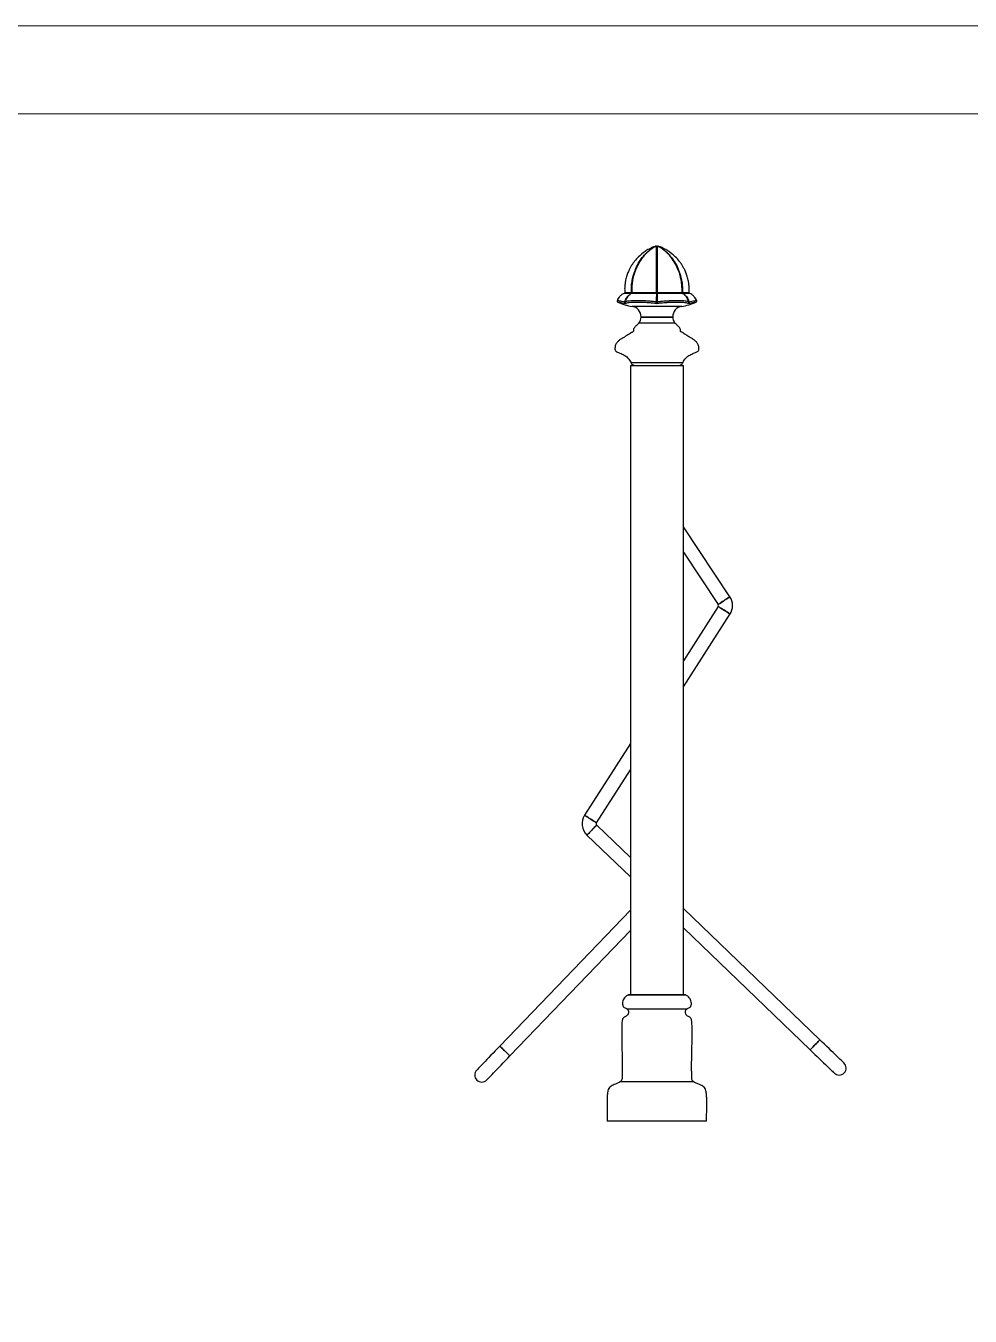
# Model space of a CAD drawing. Header units: millimetres. Extents: x 2157 to 8097, y -3726 to 474.
# Drawn here: x 5152 to 6227, y -994 to 474 of the extents above; entities that cross this region are included whole.
import ezdxf

# ---------------------------------------------------------------- set-up
doc = ezdxf.new("R2010")
doc.units = ezdxf.units.MM
doc.layers.add('tabelka', color=155, linetype='Continuous')

msp = doc.modelspace()

# ---------------------------------------------------------------- linework, layer by layer
for p, q in [((5834.88, 158.67), (5835.19, 158.62)), ((5899.11, 155.17), (5842.57, 155.17)), ((5906.49, 158.62), (5906.8, 158.67)), ((5891.35, 136.27), (5850.32, 136.27)), ((5852.84, 143.29), (5852.84, 142.9)), ((5852.84, 143.29), (5888.84, 143.29)), ((5852.84, 142.9), (5888.84, 142.9)), ((5888.84, 142.9), (5888.84, 143.29)), ((5841.25, 91.18), (5900.42, 91.18)), ((5840.69, 88.07), (5840.69, -627.93)), ((5840.69, 88.07), (5900.99, 88.07)), ((5900.99, -627.93), (5900.99, 88.07)), ((5953.87, -175.09), (5900.99, -95.76)), ((5900.99, -124.61), (5940.56, -183.96)), ((5940.58, -186.15), (5900.99, -248.01)), ((5900.99, -277.69), (5954.05, -194.77)), ((5840.69, -342.23), (5788.52, -423.74)), ((5802, -432.36), (5840.69, -371.91)), ((5840.69, -471.79), (5802.3, -434.88)), ((5791.21, -446.41), (5840.69, -493.99)), ((5840.69, -531.7), (5691.99, -686.34)), ((6056.38, -679.19), (5900.99, -529.78)), ((5703.53, -697.43), (5840.69, -554.78)), ((5900.99, -551.97), (6045.29, -690.73)), ((5903.86, -628.36), (5837.81, -628.36)), ((5902.61, -627.93), (5839.07, -627.93)), ((5836.61, -644.05), (5905.06, -644.05)), ((5829.49, -726.68), (5912.19, -726.68)), ((5927.34, -771.93), (5814.34, -771.93))]:
    msp.add_line(p, q)
at = {"flags": 128}
for points in [[(5953.87, -175.09), (5953.83, -175.11), (5953.52, -175.32), (5952.92, -175.72), (5952.05, -176.3), (5950.95, -177.03), (5949.68, -177.88), (5948.29, -178.81), (5946.85, -179.77), (5945.43, -180.71), (5944.1, -181.6), (5942.91, -182.4), (5941.92, -183.06), (5941.17, -183.55), (5940.71, -183.86), (5940.56, -183.96)], [(5940.56, -183.96), (5940.6, -183.94), (5940.91, -183.73), (5941.51, -183.33), (5942.38, -182.75), (5943.48, -182.02), (5944.75, -181.17), (5946.14, -180.24), (5947.57, -179.28), (5949, -178.34), (5950.33, -177.45), (5951.52, -176.65), (5952.51, -175.99), (5953.26, -175.5), (5953.72, -175.19), (5953.87, -175.09)], [(5954.05, -194.77), (5954.02, -194.75), (5953.7, -194.55), (5953.09, -194.16), (5952.21, -193.59), (5951.1, -192.88), (5949.81, -192.06), (5948.41, -191.16), (5946.95, -190.23), (5945.51, -189.31), (5944.16, -188.44), (5942.95, -187.67), (5941.95, -187.03), (5941.2, -186.55), (5940.74, -186.25), (5940.58, -186.15), (5940.58, -186.15)], [(5940.58, -186.15), (5940.62, -186.18), (5940.93, -186.38), (5941.54, -186.77), (5942.42, -187.33), (5943.54, -188.04), (5944.82, -188.87), (5946.23, -189.76), (5947.68, -190.7), (5949.12, -191.62), (5950.47, -192.48), (5951.68, -193.25), (5952.68, -193.9), (5953.43, -194.38), (5953.9, -194.67), (5954.05, -194.77), (5954.05, -194.77)], [(5802, -432.36), (5801.96, -432.34), (5801.65, -432.14), (5801.03, -431.74), (5800.15, -431.18), (5799.04, -430.47), (5797.76, -429.65), (5796.35, -428.75), (5794.9, -427.82), (5793.46, -426.9), (5792.11, -426.03), (5790.9, -425.26), (5789.9, -424.62), (5789.15, -424.14), (5788.68, -423.84), (5788.52, -423.74), (5788.52, -423.74)], [(5788.52, -423.74), (5788.56, -423.76), (5788.88, -423.96), (5789.49, -424.35), (5790.37, -424.92), (5791.48, -425.63), (5792.77, -426.45), (5794.17, -427.35), (5795.63, -428.28), (5797.06, -429.2), (5798.42, -430.07), (5799.62, -430.84), (5800.63, -431.48), (5801.38, -431.96), (5801.84, -432.26), (5802, -432.36)], [(5802.3, -434.88), (5802.27, -434.91), (5802.01, -435.18), (5801.5, -435.71), (5800.78, -436.46), (5799.86, -437.41), (5798.81, -438.51), (5797.65, -439.71), (5796.45, -440.96), (5795.27, -442.19), (5794.16, -443.35), (5793.16, -444.38), (5792.34, -445.24), (5791.72, -445.88), (5791.34, -446.28), (5791.21, -446.41)], [(5791.21, -446.41), (5791.24, -446.38), (5791.5, -446.11), (5792, -445.59), (5792.73, -444.83), (5793.64, -443.88), (5794.7, -442.78), (5795.86, -441.58), (5797.05, -440.34), (5798.24, -439.11), (5799.35, -437.95), (5800.34, -436.91), (5801.17, -436.06), (5801.79, -435.41), (5802.17, -435.02), (5802.3, -434.88)], [(5691.99, -686.34), (5689.41, -689.02), (5686.86, -691.68), (5684.35, -694.29), (5681.92, -696.82), (5679.58, -699.25), (5677.36, -701.56), (5675.29, -703.72), (5673.37, -705.71), (5671.63, -707.51), (5670.09, -709.11), (5668.77, -710.5), (5667.66, -711.65), (5666.79, -712.55), (5666.16, -713.2), (5665.78, -713.6), (5665.66, -713.73)], [(5691.99, -686.34), (5692, -686.34), (5692.17, -686.5), (5692.6, -686.92), (5693.27, -687.56), (5694.15, -688.41), (5695.2, -689.42), (5696.37, -690.55), (5697.61, -691.74), (5698.85, -692.93), (5700.04, -694.08), (5701.13, -695.12), (5702.06, -696.01), (5702.78, -696.71), (5703.28, -697.19), (5703.51, -697.41), (5703.53, -697.43)], [(5691.99, -686.34), (5692.13, -686.47), (5692.53, -686.85), (5693.17, -687.47), (5694.03, -688.29), (5695.06, -689.29), (5696.22, -690.4), (5697.45, -691.58), (5698.69, -692.78), (5699.9, -693.94), (5701, -695), (5701.95, -695.91), (5702.7, -696.63), (5703.23, -697.14), (5703.49, -697.4), (5703.53, -697.43)], [(6056.38, -679.19), (6056.25, -679.33), (6055.87, -679.73), (6055.25, -680.37), (6054.43, -681.23), (6053.44, -682.26), (6052.32, -683.42), (6051.14, -684.65), (6049.94, -685.89), (6048.79, -687.09), (6047.73, -688.2), (6046.81, -689.15), (6046.09, -689.9), (6045.58, -690.43), (6045.33, -690.69), (6045.29, -690.73)], [(6045.29, -690.73), (6045.33, -690.69), (6045.58, -690.43), (6046.09, -689.9), (6046.81, -689.15), (6047.73, -688.2), (6048.79, -687.09), (6049.94, -685.89), (6051.14, -684.65), (6052.32, -683.42), (6053.44, -682.26), (6054.43, -681.23), (6055.25, -680.37), (6055.87, -679.73), (6056.25, -679.33), (6056.38, -679.19), (6056.38, -679.19)], [(6083.77, -705.53), (6083.64, -705.4), (6083.25, -705.03), (6082.59, -704.4), (6081.69, -703.53), (6080.54, -702.42), (6079.16, -701.09), (6077.56, -699.55), (6075.75, -697.82), (6073.76, -695.9), (6071.6, -693.83), (6069.3, -691.61), (6066.87, -689.27), (6064.33, -686.84), (6061.73, -684.33), (6059.07, -681.78), (6056.38, -679.19)], [(5677.19, -724.82), (5677.32, -724.69), (5677.7, -724.29), (5678.32, -723.64), (5679.19, -722.73), (5680.3, -721.59), (5681.63, -720.2), (5683.17, -718.6), (5684.9, -716.8), (5686.82, -714.81), (5688.9, -712.65), (5691.11, -710.34), (5693.45, -707.91), (5695.88, -705.38), (5698.39, -702.77), (5700.95, -700.11), (5703.53, -697.43)], [(6045.29, -690.73), (6047.98, -693.31), (6050.64, -695.87), (6053.24, -698.37), (6055.78, -700.81), (6058.21, -703.14), (6060.51, -705.36), (6062.67, -707.44), (6064.66, -709.35), (6066.47, -711.09), (6068.07, -712.63), (6069.45, -713.96), (6070.6, -715.06), (6071.51, -715.93), (6072.16, -716.56), (6072.55, -716.94), (6072.68, -717.07)]]:
    msp.add_lwpolyline(points, dxfattribs=at)
for centre, radius, start, end in [((5869.15, 222.36), 1.2, 90.02462, 109.69916), ((5869.12, 223.71), 0.325, 243.47045, 296.52955), ((5869.84, 222.36), 1.2, 90.00225, 117.53847), ((5870.84, 224.63), 1.25, 256.55954, 283.44046), ((5871.84, 222.36), 1.2, 61.80822, 89.98327), ((5872.55, 223.71), 0.325, 243.47116, 296.52884), ((5872.53, 222.36), 1.2, 70.27945, 89.98894), ((5841.56, 170.17), 0.323, 252.25567, 287.74433), ((5842.08, 166.6), 4.39, 87.3163, 92.6837), ((5870.84, 151.75), 19.24, 88.77501, 91.22499), ((5870.84, 171.12), 1.27, 261.08036, 278.91964), ((5899.6, 166.6), 4.39, 87.31635, 92.68365), ((5900.12, 170.17), 0.323, 252.25676, 287.74324), ((5850.85, 211.92), 57.36, 244.605, 261.70245), ((5834.44, 161.06), 0.936, 259.58895, 280.41105), ((5840.84, 143.29), 12, 0, 81.70245), ((5870.84, 164.05), 3.92, 265.05349, 274.94651), ((5900.84, 143.29), 12, 98.29755, 180), ((5890.83, 211.92), 57.36, 278.29755, 295.39453), ((5907.24, 161.06), 0.936, 259.589, 280.411), ((5842.84, 142.9), 10, 318.46802, 0), ((5898.84, 142.9), 10, 180, 221.53198), ((5845.88, 93.07), 5, 202.14041, 270), ((5895.79, 93.07), 5, 270, 337.85959), ((5938.89, -185.07), 18, 0, 33.69007), ((5938.89, -185.07), 2, 327.38076, 33.69007), ((5938.89, -185.07), 18, 327.38076, 0), ((5803.68, -433.44), 18, 147.38076, 226.1233), ((5803.68, -433.44), 2, 147.38076, 180), ((5803.68, -433.44), 2, 180, 226.1233), ((5671.42, -719.28), 8, 136.1233, 316.1233), ((6078.23, -711.3), 8, 226.1233, 46.1233)]:
    msp.add_arc(centre, radius, start, end)
for points, knots in [([(5868.75, 223.47), (5867.51, 223), (5865.14, 222.1), (5862.04, 220.55), (5859.47, 219.08), (5857.26, 217.67), (5854.01, 215.36), (5849.85, 211.8), (5846.03, 207.55), (5843.39, 203.95), (5841.62, 201.22), (5839.91, 198.18), (5838.21, 194.58), (5836.53, 190.14), (5835.27, 185.45), (5834.45, 180.65), (5834.03, 175.99), (5834.15, 172.74), (5834.2, 171.08)], [0, 0, 0, 0, 0.0591991, 0.1127911, 0.1544103, 0.1912776, 0.2296766, 0.3323169, 0.4348496, 0.4837529, 0.531359, 0.5801563, 0.6388957, 0.7090106, 0.7917628, 0.8550666, 0.9261597, 1, 1, 1, 1]), ([(5841.87, 170.99), (5841.81, 173.04), (5841.68, 177.18), (5842.43, 183.57), (5843.84, 190.09), (5846.15, 197.06), (5849.52, 204.13), (5853.36, 209.89), (5856.96, 214.15), (5859.98, 217.16), (5862.66, 219.41), (5864.64, 220.83), (5866.52, 222.09), (5867.9, 222.83), (5868.98, 223.42)], [0, 0, 0, 0, 0.0951128, 0.1916758, 0.2979548, 0.4058681, 0.536769, 0.6708157, 0.7418019, 0.8132821, 0.8842484, 0.9196847, 0.9374025, 1, 1, 1, 1]), ([(5868.53, 223), (5868.2, 222.82), (5867.38, 222.38), (5866.19, 221.62), (5864.97, 220.8), (5863.91, 220.02), (5862.52, 218.94), (5860.83, 217.51), (5859.17, 215.92), (5858.19, 214.94), (5857.85, 214.57), (5857.82, 214.54)], [0, 0, 0, 0, 0.0904415, 0.2210811, 0.3299415, 0.4281956, 0.5164802, 0.7165146, 0.8995784, 0.9914694, 1, 1, 1, 1]), ([(5868.98, 223.42), (5868.95, 223.43), (5868.89, 223.45), (5868.82, 223.48), (5868.76, 223.49), (5868.73, 223.49), (5868.74, 223.49), (5868.74, 223.49)], [0, 0, 0, 0, 0.1668623, 0.4539973, 0.6664714, 0.9359275, 1, 1, 1, 1]), ([(5868.98, 223.42), (5869.19, 223.47), (5869.44, 223.54), (5869.71, 223.55), (5869.76, 223.55)], [0, 0, 0, 0, 0.8204193, 1, 1, 1, 1]), ([(5869.6, 223.56), (5869.53, 223.56), (5869.41, 223.56), (5869.29, 223.56), (5869.25, 223.56), (5869.24, 223.56)], [0, 0, 0, 0, 0.6013017, 0.9225809, 1, 1, 1, 1]), ([(5870.55, 223.42), (5870.5, 223.43), (5870.39, 223.45), (5870.21, 223.48), (5870.01, 223.49), (5869.8, 223.49), (5869.62, 223.49), (5869.46, 223.48), (5869.35, 223.46), (5869.29, 223.43), (5869.27, 223.42)], [0, 0, 0, 0, 0.0835631, 0.2273514, 0.3337529, 0.4686919, 0.6546081, 0.7552104, 0.8970227, 1, 1, 1, 1]), ([(5870.12, 223.56), (5870.11, 223.56), (5870.05, 223.56), (5869.96, 223.56), (5869.89, 223.56), (5869.84, 223.56), (5869.84, 223.56), (5869.84, 223.56)], [0, 0, 0, 0, 0.13366456, 0.44573043, 0.72221522, 0.87178595, 1, 1, 1, 1]), ([(5869.84, 223.56), (5869.84, 223.56), (5869.84, 223.56), (5869.86, 223.56), (5869.91, 223.56), (5870, 223.56), (5870.1, 223.56), (5870.17, 223.56), (5870.23, 223.56), (5870.36, 223.56), (5870.58, 223.56), (5870.74, 223.56), (5870.84, 223.56)], [0, 0, 0, 0, 0.0188693, 0.0475377, 0.0828443, 0.1836796, 0.2528335, 0.2875261, 0.3154982, 0.3731206, 0.6109352, 1, 1, 1, 1]), ([(5870.11, 223.48), (5870.13, 223.48), (5870.22, 223.48), (5870.32, 223.46), (5870.4, 223.45), (5870.41, 223.44)], [0, 0, 0, 0, 0.1853302, 0.9289776, 1, 1, 1, 1]), ([(5870.47, 223.56), (5870.44, 223.56), (5870.37, 223.56), (5870.28, 223.56), (5870.19, 223.56), (5870.15, 223.56), (5870.13, 223.56), (5870.12, 223.56)], [0, 0, 0, 0, 0.3751326, 0.7441379, 0.8586947, 0.9826265, 1, 1, 1, 1]), ([(5870.43, 170.99), (5870.41, 173.06), (5870.37, 177.19), (5870.4, 183.6), (5870.45, 190.11), (5870.47, 197.11), (5870.47, 204.15), (5870.46, 209.92), (5870.44, 214.15), (5870.42, 217.16), (5870.41, 219.41), (5870.42, 220.83), (5870.44, 222.09), (5870.5, 222.83), (5870.55, 223.42)], [0, 0, 0, 0, 0.0958287, 0.1916641, 0.2987626, 0.4058609, 0.5383356, 0.6708071, 0.7420429, 0.8132768, 0.8842452, 0.9196823, 0.9374007, 1, 1, 1, 1]), ([(5870.55, 223.42), (5870.59, 223.47), (5870.67, 223.57), (5870.79, 223.56), (5870.84, 223.56), (5870.84, 223.56)], [0, 0, 0, 0, 0.5031259, 0.9926693, 1, 1, 1, 1]), ([(5870.84, 223.56), (5870.84, 223.56), (5870.89, 223.56), (5871.01, 223.57), (5871.09, 223.47), (5871.13, 223.42)], [0, 0, 0, 0, 0.0073295, 0.496872, 1, 1, 1, 1]), ([(5870.84, 223.56), (5870.89, 223.56), (5870.99, 223.56), (5871.13, 223.56), (5871.24, 223.56), (5871.34, 223.56), (5871.41, 223.56), (5871.47, 223.56), (5871.51, 223.56), (5871.6, 223.56), (5871.7, 223.56), (5871.78, 223.56), (5871.82, 223.56), (5871.84, 223.56), (5871.83, 223.56), (5871.83, 223.56)], [0, 0, 0, 0, 0.2185291, 0.3899807, 0.5075736, 0.5884695, 0.6694402, 0.6898332, 0.7185455, 0.7538954, 0.8548638, 0.9241108, 0.9588497, 0.9868603, 1, 1, 1, 1]), ([(5872.41, 223.42), (5872.39, 223.43), (5872.34, 223.45), (5872.23, 223.48), (5872.09, 223.49), (5871.91, 223.49), (5871.71, 223.49), (5871.49, 223.48), (5871.31, 223.46), (5871.18, 223.43), (5871.13, 223.42)], [0, 0, 0, 0, 0.0835618, 0.2273514, 0.3337567, 0.4686958, 0.654609, 0.7552061, 0.8970201, 1, 1, 1, 1]), ([(5871.13, 223.42), (5871.18, 222.83), (5871.24, 222.09), (5871.25, 220.83), (5871.27, 219.41), (5871.26, 217.16), (5871.24, 214.15), (5871.22, 209.92), (5871.2, 204.15), (5871.2, 197.11), (5871.23, 190.11), (5871.27, 183.6), (5871.3, 177.19), (5871.27, 173.06), (5871.25, 170.99)], [0, 0, 0, 0, 0.0625993, 0.0803176, 0.1157548, 0.1867232, 0.2579571, 0.3291923, 0.4616645, 0.5941383, 0.7012375, 0.8083359, 0.9041713, 1, 1, 1, 1]), ([(5871.84, 223.56), (5871.83, 223.56), (5871.83, 223.56), (5871.8, 223.56), (5871.74, 223.56), (5871.66, 223.56), (5871.58, 223.56), (5871.54, 223.56), (5871.54, 223.56)], [0, 0, 0, 0, 0.1303082, 0.263721, 0.4186685, 0.7286943, 0.9657769, 1, 1, 1, 1]), ([(5871.9, 223.55), (5871.95, 223.55), (5872.23, 223.54), (5872.49, 223.47), (5872.7, 223.42)], [0, 0, 0, 0, 0.1946428, 1, 1, 1, 1]), ([(5871.95, 223.56), (5871.98, 223.56), (5872.07, 223.56), (5872.2, 223.56), (5872.32, 223.56), (5872.39, 223.56), (5872.42, 223.56)], [0, 0, 0, 0, 0.1878329, 0.5513019, 0.8014982, 1, 1, 1, 1]), ([(5872.93, 223.49), (5872.93, 223.49), (5872.93, 223.49), (5872.88, 223.48), (5872.82, 223.46), (5872.74, 223.43), (5872.7, 223.42)], [0, 0, 0, 0, 0.30823607, 0.42096318, 0.70922189, 1, 1, 1, 1]), ([(5872.7, 223.42), (5873.78, 222.83), (5875.16, 222.09), (5877.04, 220.83), (5879.01, 219.41), (5881.69, 217.16), (5884.7, 214.16), (5888.27, 209.95), (5892.12, 204.19), (5895.49, 197.15), (5897.83, 190.12), (5899.24, 183.63), (5899.99, 177.21), (5899.87, 173.07), (5899.8, 170.99)], [0, 0, 0, 0, 0.0625976, 0.0803154, 0.1157517, 0.186718, 0.2577015, 0.3291837, 0.4600819, 0.5941314, 0.7004107, 0.8083244, 0.9034452, 1, 1, 1, 1]), ([(5907.47, 171.08), (5907.53, 172.74), (5907.64, 175.99), (5907.22, 180.65), (5906.41, 185.45), (5905.15, 190.14), (5903.47, 194.58), (5901.76, 198.18), (5900.06, 201.22), (5898.29, 203.95), (5895.64, 207.55), (5891.83, 211.8), (5887.66, 215.36), (5884.41, 217.67), (5882.2, 219.08), (5879.63, 220.55), (5876.53, 222.1), (5874.17, 223), (5872.93, 223.47)], [0, 0, 0, 0, 0.0738403, 0.1449334, 0.2082372, 0.2909894, 0.3611043, 0.4198437, 0.468641, 0.516247, 0.5651504, 0.6676831, 0.7703233, 0.8087224, 0.8455897, 0.8872089, 0.9408008, 1, 1, 1, 1]), ([(5882.55, 215.82), (5882.19, 216.19), (5880.89, 217.52), (5879.11, 218.99), (5877.39, 220.31), (5876.35, 221.04), (5875.23, 221.78), (5874.13, 222.47), (5873.35, 222.89), (5873.02, 223.07)], [0, 0, 0, 0, 0.1209597, 0.4342364, 0.5482043, 0.6522299, 0.7517403, 0.8967488, 1, 1, 1, 1]), ([(5857.83, 214.53), (5857.69, 214.39), (5856.54, 213.25), (5853.81, 209.91), (5849.91, 204.2), (5846.55, 197.15), (5844.23, 190.12), (5842.87, 183.63), (5842.16, 177.21), (5842.24, 173.07), (5842.28, 170.99)], [0, 0, 0, 0, 0.0129147, 0.1079694, 0.2820337, 0.4602885, 0.6016156, 0.7451157, 0.8716045, 1, 1, 1, 1]), ([(5881.29, 217.06), (5881.27, 217.08), (5881.14, 217.21), (5880.99, 217.33), (5880.86, 217.43)], [0, 0, 0, 0, 0.1419464, 1, 1, 1, 1]), ([(5899.39, 170.99), (5899.43, 173.04), (5899.51, 177.18), (5898.81, 183.57), (5897.45, 190.09), (5895.16, 197.06), (5891.8, 204.13), (5887.93, 209.87), (5884.73, 213.7), (5883.13, 215.25), (5882.54, 215.82)], [0, 0, 0, 0, 0.1215439, 0.2449411, 0.38075426, 0.51865574, 0.68593313, 0.85723046, 0.94794305, 1, 1, 1, 1]), ([(5825.57, 161.68), (5825.55, 161.64), (5825.46, 161.47), (5825.45, 161.14), (5825.54, 160.77), (5825.71, 160.5), (5825.85, 160.35), (5825.93, 160.29), (5825.95, 160.29)], [0, 0, 0, 0, 0.0917347, 0.3683061, 0.6084605, 0.8056903, 0.9724616, 1, 1, 1, 1]), ([(5833.61, 169.97), (5832.69, 169.54), (5830.87, 168.68), (5828.57, 166.67), (5826.69, 164.29), (5825.89, 162.43), (5825.48, 161.5)], [0, 0, 0, 0, 0.2512914, 0.499831, 0.7486539, 1, 1, 1, 1]), ([(5834.27, 160.14), (5833.15, 160.33), (5830.86, 160.72), (5828.28, 161.17), (5826.47, 161.49), (5825.57, 161.66), (5825.64, 161.65), (5825.66, 161.64)], [0, 0, 0, 0, 0.21438027, 0.43566231, 0.65784944, 0.8876083, 1, 1, 1, 1]), ([(5841.46, 169.86), (5840.77, 169.86), (5839.38, 169.86), (5837.4, 169.86), (5835.59, 169.87), (5834.28, 169.89), (5833.63, 169.9), (5833.34, 169.9), (5833.44, 169.9), (5833.44, 169.9)], [0, 0, 0, 0, 0.1413377, 0.2850711, 0.4770906, 0.6754583, 0.8360491, 0.9999594, 1, 1, 1, 1]), ([(5834.17, 171.08), (5834.17, 170.96), (5834.18, 170.71), (5834.03, 170.37), (5833.82, 170.12), (5833.62, 169.97), (5833.49, 169.92), (5833.45, 169.9)], [0, 0, 0, 0, 0.2431278, 0.5053099, 0.7188274, 0.8993664, 1, 1, 1, 1]), ([(5834.18, 171.08), (5834.18, 171.08), (5834.1, 171.08), (5834.36, 171.09), (5834.96, 171.1), (5836.21, 171.1), (5837.93, 171.08), (5839.85, 171.04), (5841.19, 171), (5841.87, 170.99)], [0, 0, 0, 0, 0.0013583, 0.1617807, 0.3253451, 0.5168231, 0.7145067, 0.8560538, 1, 1, 1, 1]), ([(5834.27, 160.14), (5834.31, 160.3), (5834.61, 161.42), (5835.39, 163.44), (5836.89, 165.92), (5838.75, 167.99), (5840.33, 169.21), (5841.28, 169.76), (5841.46, 169.86)], [0, 0, 0, 0, 0.0367669, 0.2695876, 0.5024108, 0.7241686, 0.9459371, 1, 1, 1, 1]), ([(5841.66, 169.86), (5841.48, 169.76), (5840.56, 169.21), (5839.02, 167.99), (5837.28, 166.01), (5835.91, 163.77), (5835.14, 161.93), (5834.76, 160.7), (5834.65, 160.3), (5834.61, 160.14)], [0, 0, 0, 0, 0.0540487, 0.2757595, 0.4974605, 0.7006394, 0.9038118, 0.9632426, 1, 1, 1, 1]), ([(5870.5, 160.14), (5868.87, 160.34), (5865.61, 160.72), (5860.49, 161.17), (5855.38, 161.5), (5850.45, 161.67), (5847.18, 161.67), (5844.25, 161.6), (5841.62, 161.47), (5838.54, 161.16), (5836.07, 160.72), (5835.1, 160.34), (5834.61, 160.14)], [0, 0, 0, 0, 0.108904, 0.2178138, 0.3307897, 0.4437683, 0.5557332, 0.5741049, 0.6784099, 0.7827129, 0.8913593, 1, 1, 1, 1]), ([(5841.46, 169.86), (5841.52, 169.92), (5841.65, 170.05), (5841.77, 170.31), (5841.86, 170.64), (5841.87, 170.85), (5841.87, 170.99)], [0, 0, 0, 0, 0.2237477, 0.5380462, 0.6988256, 1, 1, 1, 1]), ([(5842.28, 170.99), (5842.28, 170.98), (5842.29, 170.84), (5842.26, 170.63), (5842.14, 170.31), (5841.95, 170.05), (5841.74, 169.92), (5841.66, 169.86)], [0, 0, 0, 0, 0.0235549, 0.3013946, 0.4621228, 0.7763223, 1, 1, 1, 1]), ([(5870.64, 169.86), (5869.78, 169.86), (5868.06, 169.86), (5865.02, 169.86), (5861.6, 169.87), (5858.08, 169.89), (5854.91, 169.9), (5852.46, 169.9), (5850.03, 169.9), (5847.67, 169.89), (5845.29, 169.87), (5843.44, 169.86), (5842.22, 169.86), (5841.83, 169.86), (5841.66, 169.86)], [0, 0, 0, 0, 0.0712775, 0.1425492, 0.2401433, 0.3377513, 0.4188775, 0.5000171, 0.5498569, 0.6441753, 0.7384669, 0.8326904, 0.9269173, 1, 1, 1, 1]), ([(5842.28, 170.99), (5842.46, 171), (5842.85, 171.04), (5844.06, 171.08), (5845.86, 171.1), (5848.18, 171.1), (5850.47, 171.08), (5852.82, 171.08), (5855.19, 171.09), (5858.26, 171.1), (5861.65, 171.1), (5864.97, 171.08), (5867.91, 171.04), (5869.59, 171), (5870.43, 170.99)], [0, 0, 0, 0, 0.0735026, 0.167612, 0.2617155, 0.3559008, 0.4501206, 0.4999825, 0.5811022, 0.6622058, 0.7596379, 0.8570515, 0.9285214, 1, 1, 1, 1]), ([(5870.64, 169.86), (5870.61, 169.92), (5870.54, 170.05), (5870.48, 170.31), (5870.43, 170.64), (5870.43, 170.85), (5870.43, 170.99)], [0, 0, 0, 0, 0.2237401, 0.5380329, 0.7011341, 1, 1, 1, 1]), ([(5870.5, 160.14), (5870.5, 160.3), (5870.5, 161.42), (5870.51, 163.44), (5870.53, 165.92), (5870.56, 167.99), (5870.61, 169.21), (5870.64, 169.76), (5870.64, 169.86)], [0, 0, 0, 0, 0.036767, 0.2695875, 0.5024108, 0.7241687, 0.9459371, 1, 1, 1, 1]), ([(5871.25, 170.99), (5871.25, 170.98), (5871.25, 170.84), (5871.24, 170.63), (5871.2, 170.31), (5871.13, 170.05), (5871.06, 169.92), (5871.03, 169.86)], [0, 0, 0, 0, 0.0212271, 0.2990646, 0.4621184, 0.7763181, 1, 1, 1, 1]), ([(5900.02, 169.86), (5899.85, 169.86), (5899.52, 169.86), (5898.48, 169.86), (5896.86, 169.87), (5894.64, 169.89), (5892.16, 169.9), (5889.91, 169.9), (5887.35, 169.9), (5884.47, 169.89), (5880.9, 169.87), (5877.27, 169.86), (5873.94, 169.86), (5871.92, 169.86), (5871.03, 169.86)], [0, 0, 0, 0, 0.0712775, 0.1425491, 0.2401433, 0.3377514, 0.4188774, 0.5000174, 0.5498569, 0.6441754, 0.7384669, 0.8326904, 0.9269173, 1, 1, 1, 1]), ([(5871.03, 169.86), (5871.04, 169.76), (5871.07, 169.21), (5871.11, 167.99), (5871.15, 166.01), (5871.17, 163.77), (5871.17, 161.93), (5871.18, 160.7), (5871.18, 160.3), (5871.18, 160.14)], [0, 0, 0, 0, 0.054049, 0.2757602, 0.4974609, 0.7006394, 0.903812, 0.9632425, 1, 1, 1, 1]), ([(5907.07, 160.14), (5906.58, 160.34), (5905.6, 160.72), (5903.06, 161.17), (5899.78, 161.5), (5895.78, 161.67), (5892.51, 161.67), (5889.21, 161.6), (5885.87, 161.47), (5881.03, 161.16), (5876.05, 160.72), (5872.8, 160.34), (5871.18, 160.14)], [0, 0, 0, 0, 0.108904, 0.2178138, 0.3307896, 0.4437681, 0.5557332, 0.574105, 0.6784099, 0.7827128, 0.8913593, 1, 1, 1, 1]), ([(5871.25, 170.99), (5872.11, 171), (5874.08, 171.04), (5877.31, 171.08), (5880.82, 171.1), (5884.27, 171.1), (5887.05, 171.08), (5889.52, 171.08), (5891.71, 171.09), (5894.11, 171.1), (5896.27, 171.1), (5897.87, 171.08), (5898.89, 171.04), (5899.23, 171), (5899.39, 170.99)], [0, 0, 0, 0, 0.0735024, 0.167612, 0.2617154, 0.3559009, 0.4501206, 0.4999826, 0.581102, 0.6622057, 0.759638, 0.8570515, 0.9285214, 1, 1, 1, 1]), ([(5900.02, 169.86), (5899.93, 169.92), (5899.72, 170.05), (5899.5, 170.37), (5899.39, 170.71), (5899.39, 170.91), (5899.39, 170.99)], [0, 0, 0, 0, 0.2237369, 0.5516902, 0.8302575, 1, 1, 1, 1]), ([(5899.8, 170.99), (5900.91, 171.01), (5902.86, 171.06), (5904.98, 171.1), (5906.41, 171.1), (5907.32, 171.09), (5907.44, 171.08), (5907.49, 171.08)], [0, 0, 0, 0, 0.2397468, 0.4244696, 0.614807, 0.8053135, 1, 1, 1, 1]), ([(5899.8, 170.99), (5899.81, 170.91), (5899.81, 170.71), (5899.88, 170.37), (5900.02, 170.05), (5900.16, 169.92), (5900.22, 169.86)], [0, 0, 0, 0, 0.1697418, 0.4483075, 0.776261, 1, 1, 1, 1]), ([(5907.07, 160.14), (5907, 160.38), (5906.69, 161.55), (5905.89, 163.55), (5904.49, 165.89), (5902.81, 167.83), (5901.38, 169), (5900.43, 169.63), (5900.13, 169.8), (5900.02, 169.86)], [0, 0, 0, 0, 0.0572635, 0.2798221, 0.5023829, 0.7060432, 0.9097064, 0.9677691, 1, 1, 1, 1]), ([(5908.24, 169.9), (5908.18, 169.9), (5908.06, 169.9), (5907.12, 169.88), (5905.61, 169.87), (5903.41, 169.86), (5901.36, 169.86), (5900.22, 169.86)], [0, 0, 0, 0, 0.1902896, 0.38617264, 0.57097638, 0.76140126, 1, 1, 1, 1]), ([(5900.22, 169.86), (5900.33, 169.8), (5901.23, 169.29), (5902.84, 168.08), (5904.74, 165.99), (5906.22, 163.55), (5907.03, 161.55), (5907.34, 160.38), (5907.4, 160.14)], [0, 0, 0, 0, 0.032239, 0.2648696, 0.49749, 0.7201071, 0.9427221, 1, 1, 1, 1]), ([(5916.02, 161.64), (5916.05, 161.65), (5916.09, 161.66), (5915.79, 161.6), (5915.11, 161.48), (5913.35, 161.16), (5910.84, 160.72), (5908.56, 160.34), (5907.4, 160.14)], [0, 0, 0, 0, 0.111527, 0.1482662, 0.3538872, 0.5654517, 0.7793126, 1, 1, 1, 1]), ([(5908.23, 169.9), (5908.12, 169.95), (5907.89, 170.07), (5907.64, 170.39), (5907.49, 170.75), (5907.5, 170.98), (5907.51, 171.08)], [0, 0, 0, 0, 0.24564, 0.5209903, 0.807187, 1, 1, 1, 1]), ([(5916.19, 161.5), (5915.79, 162.43), (5914.99, 164.29), (5913.1, 166.67), (5910.81, 168.68), (5908.98, 169.54), (5908.06, 169.97)], [0, 0, 0, 0, 0.2513461, 0.5001694, 0.7487086, 1, 1, 1, 1]), ([(5915.72, 160.3), (5915.79, 160.34), (5915.95, 160.46), (5916.13, 160.76), (5916.23, 161.16), (5916.21, 161.5), (5916.12, 161.66), (5916.11, 161.69)], [0, 0, 0, 0, 0.1455437, 0.3874552, 0.6530995, 0.9306971, 1, 1, 1, 1]), ([(5826.26, 160.14), (5826.23, 160.14), (5826.19, 160.15), (5826.48, 160.1), (5827.14, 159.98), (5828.9, 159.68), (5831.41, 159.24), (5833.75, 158.86), (5834.88, 158.67)], [0, 0, 0, 0, 0.1110089, 0.1454117, 0.3484939, 0.5575004, 0.7845472, 1, 1, 1, 1]), ([(5835.19, 158.62), (5835.18, 158.62), (5835.03, 158.68), (5834.75, 158.85), (5834.51, 159.12), (5834.34, 159.41), (5834.23, 159.71), (5834.24, 160), (5834.27, 160.14), (5834.27, 160.14)], [0, 0, 0, 0, 0.0124526, 0.2575139, 0.5050633, 0.5650798, 0.7787763, 0.9863349, 1, 1, 1, 1]), ([(5834.61, 160.14), (5834.61, 160.14), (5834.57, 160), (5834.55, 159.71), (5834.6, 159.41), (5834.71, 159.12), (5834.87, 158.85), (5835.07, 158.68), (5835.18, 158.62), (5835.19, 158.62)], [0, 0, 0, 0, 0.0136646, 0.2212235, 0.4349201, 0.4949369, 0.742488, 0.9875415, 1, 1, 1, 1]), ([(5835.19, 158.62), (5835.66, 158.82), (5836.61, 159.21), (5839.12, 159.69), (5842.39, 160), (5846.27, 160.16), (5849.44, 160.16), (5852.63, 160.1), (5855.86, 159.98), (5860.68, 159.68), (5865.76, 159.22), (5869.15, 158.82), (5870.84, 158.62)], [0, 0, 0, 0, 0.11316454, 0.22619956, 0.33607318, 0.44594883, 0.55439149, 0.57125883, 0.67227568, 0.77329092, 0.88658031, 1, 1, 1, 1]), ([(5870.84, 158.62), (5870.84, 158.62), (5870.8, 158.68), (5870.72, 158.85), (5870.64, 159.12), (5870.57, 159.41), (5870.53, 159.71), (5870.5, 160), (5870.5, 160.14), (5870.5, 160.14)], [0, 0, 0, 0, 0.0124545, 0.2575119, 0.5050622, 0.5650797, 0.7787766, 0.9863354, 1, 1, 1, 1]), ([(5870.84, 158.62), (5872.53, 158.82), (5875.9, 159.21), (5881.12, 159.69), (5886.2, 160), (5891, 160.16), (5894.17, 160.16), (5897, 160.1), (5899.54, 159.98), (5902.61, 159.68), (5905.06, 159.22), (5906.01, 158.82), (5906.49, 158.62)], [0, 0, 0, 0, 0.11316452, 0.22619952, 0.33607311, 0.44594872, 0.55439162, 0.57125889, 0.67227573, 0.77329089, 0.8865804, 1, 1, 1, 1]), ([(5871.18, 160.14), (5871.18, 160.14), (5871.17, 160), (5871.15, 159.71), (5871.1, 159.41), (5871.04, 159.12), (5870.96, 158.85), (5870.88, 158.68), (5870.84, 158.62), (5870.84, 158.62)], [0, 0, 0, 0, 0.0136646, 0.2212236, 0.4349207, 0.4949382, 0.7424888, 0.9875464, 1, 1, 1, 1]), ([(5906.49, 158.62), (5906.49, 158.62), (5906.6, 158.68), (5906.8, 158.85), (5906.97, 159.12), (5907.07, 159.41), (5907.13, 159.71), (5907.1, 160), (5907.07, 160.14), (5907.07, 160.14)], [0, 0, 0, 0, 0.01245599, 0.25751201, 0.50506329, 0.56508008, 0.77877689, 0.98633628, 1, 1, 1, 1]), ([(5907.4, 160.14), (5907.41, 160.14), (5907.44, 160), (5907.44, 159.71), (5907.34, 159.41), (5907.17, 159.12), (5906.92, 158.85), (5906.64, 158.68), (5906.49, 158.62), (5906.49, 158.62)], [0, 0, 0, 0, 0.0136651, 0.2212238, 0.4349205, 0.494937, 0.7424891, 0.9875474, 1, 1, 1, 1]), ([(5906.8, 158.67), (5907.89, 158.85), (5910.22, 159.24), (5912.8, 159.68), (5914.62, 160), (5915.5, 160.15), (5915.43, 160.14), (5915.41, 160.14)], [0, 0, 0, 0, 0.2063699, 0.4412172, 0.6616622, 0.8897529, 1, 1, 1, 1]), ([(5850.3, 136.3), (5850.16, 136.13), (5849.46, 135.23), (5848.11, 134.06), (5846.56, 132.54), (5845.32, 131.18), (5844.21, 129.76), (5844.06, 128.36), (5844.13, 127.46), (5844.17, 126.75), (5843.55, 126.24), (5842.72, 125.87), (5840.34, 124.44), (5836.59, 121.86), (5832.01, 119.27), (5828.36, 117.06), (5825.9, 114.87), (5824.21, 112.6), (5823.38, 110.4), (5823.14, 108.76), (5823.09, 107.3), (5823.04, 106.05), (5823.57, 104.55), (5825.08, 103.43), (5827.32, 102.38), (5830.62, 101.37), (5834.59, 99.38), (5837.77, 96.63), (5839.76, 93.99), (5840.79, 92.37), (5841.15, 91.36), (5841.23, 91.11)], [0, 0, 0, 0, 0.0095967, 0.0509903, 0.0786019, 0.1061449, 0.1335825, 0.1566668, 0.1658554, 0.1748386, 0.186285, 0.1980253, 0.216188, 0.3087234, 0.4014163, 0.449868, 0.4982612, 0.5470435, 0.5743116, 0.6017615, 0.6205162, 0.6393272, 0.6572465, 0.6883908, 0.7192586, 0.7679258, 0.8412626, 0.9153202, 0.9522991, 0.9885388, 1, 1, 1, 1]), ([(5900.45, 91.17), (5900.53, 91.4), (5900.91, 92.38), (5901.91, 93.99), (5903.91, 96.63), (5907.08, 99.39), (5910.71, 101.18), (5913.58, 102.17), (5915.41, 102.83), (5916.97, 103.71), (5918.16, 104.7), (5918.63, 106.05), (5918.59, 107.3), (5918.53, 108.76), (5918.3, 110.4), (5917.49, 112.55), (5915.87, 114.75), (5913.56, 116.88), (5910.91, 118.55), (5907.66, 120.35), (5903.99, 122.62), (5900.87, 124.77), (5898.8, 125.93), (5897.98, 126.34), (5897.47, 126.85), (5897.58, 127.63), (5897.59, 128.54), (5897.41, 129.85), (5896.35, 131.18), (5895.12, 132.54), (5893.56, 134.06), (5892.22, 135.22), (5891.52, 136.13), (5891.39, 136.29)], [0, 0, 0, 0, 0.0105903, 0.0468599, 0.0838693, 0.157988, 0.2313852, 0.262357, 0.2933418, 0.3176608, 0.3422377, 0.3601718, 0.3789983, 0.3977684, 0.4252409, 0.4525315, 0.4991509, 0.5454142, 0.591666, 0.6381341, 0.7109022, 0.7836831, 0.8069032, 0.8160746, 0.8251175, 0.8366142, 0.8482156, 0.8664165, 0.8938767, 0.9214425, 0.9490768, 0.9905045, 1, 1, 1, 1]), ([(5837.81, -628.36), (5836.84, -628.92), (5835, -629.98), (5833.08, -632.37), (5831.94, -634.95), (5831.52, -637.54), (5831.71, -639.66), (5832.22, -641.11), (5832.9, -641.93), (5833.97, -642.6), (5835.36, -643.24), (5836.9, -644.16), (5838.14, -645.63), (5838.63, -647.67), (5838.06, -649.83), (5836.84, -651.63), (5835.15, -652.83), (5833.37, -653.41), (5832.14, -654.69), (5831.49, -656.25), (5831.08, -658.49), (5830.97, -661.33), (5830.77, -664.99), (5830.73, -669.25), (5830.75, -674.24), (5830.83, -679.81), (5830.94, -685.7), (5831.07, -691.71), (5831.2, -697.62), (5831.3, -703.17), (5831.37, -708.14), (5831.37, -712.3), (5831.32, -715.52), (5831.14, -717.96), (5831.16, -720.07), (5831.31, -722.14), (5831.14, -724.3), (5830.08, -726.39), (5827.9, -727.83), (5825.23, -728.95), (5822.49, -730.06), (5819.9, -731.19), (5817.65, -732.56), (5815.86, -734.63), (5814.78, -737.58), (5814.34, -741.16), (5814.17, -745.2), (5814.09, -749.5), (5814.11, -754.16), (5814.17, -759.38), (5814.27, -765.36), (5814.31, -769.63), (5814.34, -771.93)], [0, 0, 0, 0, 0.0208332, 0.0392381, 0.056064, 0.0731702, 0.0876621, 0.0953908, 0.1015112, 0.107163, 0.1188252, 0.1301079, 0.1403414, 0.1539562, 0.1674425, 0.1810183, 0.1938585, 0.2053753, 0.2155258, 0.2257794, 0.2365647, 0.257872, 0.2787984, 0.3051285, 0.3372944, 0.372099, 0.4092296, 0.4471861, 0.4844674, 0.5195727, 0.5510019, 0.5772574, 0.597302, 0.6110955, 0.6228885, 0.6367034, 0.6499565, 0.6628789, 0.6787854, 0.6974629, 0.7172036, 0.7339196, 0.7502996, 0.7659415, 0.7840732, 0.8079028, 0.8331205, 0.8595926, 0.8881878, 0.920238, 0.957068, 1, 1, 1, 1]), ([(5839.07, -627.93), (5838.87, -627.99), (5838.45, -628.11), (5838.03, -628.27), (5837.81, -628.36)], [0, 0, 0, 0, 0.4652593, 1, 1, 1, 1]), ([(5903.86, -628.36), (5903.59, -628.25), (5903.18, -628.09), (5902.76, -627.97), (5902.61, -627.93)], [0, 0, 0, 0, 0.6546228, 1, 1, 1, 1]), ([(5927.34, -771.93), (5927.36, -769.63), (5927.41, -765.36), (5927.5, -759.38), (5927.57, -754.16), (5927.58, -749.5), (5927.5, -745.2), (5927.33, -741.16), (5926.9, -737.58), (5925.82, -734.63), (5924.03, -732.56), (5921.54, -731.05), (5918.34, -729.71), (5915.23, -728.48), (5912.72, -727.22), (5911.3, -725.89), (5910.5, -724.1), (5910.36, -721.96), (5910.57, -719.58), (5910.47, -717.08), (5910.31, -714.14), (5910.3, -710.42), (5910.34, -705.07), (5910.47, -698.22), (5910.64, -690.19), (5910.81, -682.07), (5910.92, -674.98), (5910.94, -669.25), (5910.91, -664.99), (5910.71, -661.33), (5910.59, -658.49), (5910.19, -656.25), (5909.54, -654.69), (5908.31, -653.41), (5906.52, -652.83), (5904.84, -651.63), (5903.61, -649.83), (5903.04, -647.67), (5903.53, -645.63), (5904.78, -644.16), (5906.32, -643.24), (5907.7, -642.6), (5908.78, -641.93), (5909.46, -641.11), (5909.97, -639.66), (5910.15, -637.54), (5909.73, -634.95), (5908.59, -632.37), (5906.67, -629.98), (5904.84, -628.92), (5903.86, -628.36)], [0, 0, 0, 0, 0.042929, 0.0797564, 0.1118045, 0.1403977, 0.1668679, 0.1920839, 0.2159118, 0.2340422, 0.249683, 0.2660619, 0.2878299, 0.3145687, 0.3285909, 0.3400433, 0.3500976, 0.3644307, 0.3793802, 0.3947891, 0.4110249, 0.43447, 0.4641968, 0.5110287, 0.5623289, 0.6141959, 0.662729, 0.6948927, 0.721221, 0.742146, 0.7634518, 0.7742363, 0.7844892, 0.7946391, 0.8061549, 0.8189942, 0.8325691, 0.8460545, 0.8596683, 0.8699011, 0.8811831, 0.8928445, 0.8984958, 0.9046158, 0.912344, 0.9268349, 0.9439399, 0.9607646, 0.9791683, 1, 1, 1, 1])]:
    msp.add_open_spline(points, degree=3, knots=knots)
at = {"layer": 'tabelka', "lineweight": 5}
for points in [[(2156.87, 474.4), (8096.87, 474.4), (8096.87, -3725.6), (2156.87, -3725.6)], [(2256.87, 374.4), (7996.87, 374.4), (7996.87, -3625.6), (2256.87, -3625.6)]]:
    msp.add_lwpolyline(points, close=True, dxfattribs=at)

doc.saveas('drawing.dxf')
